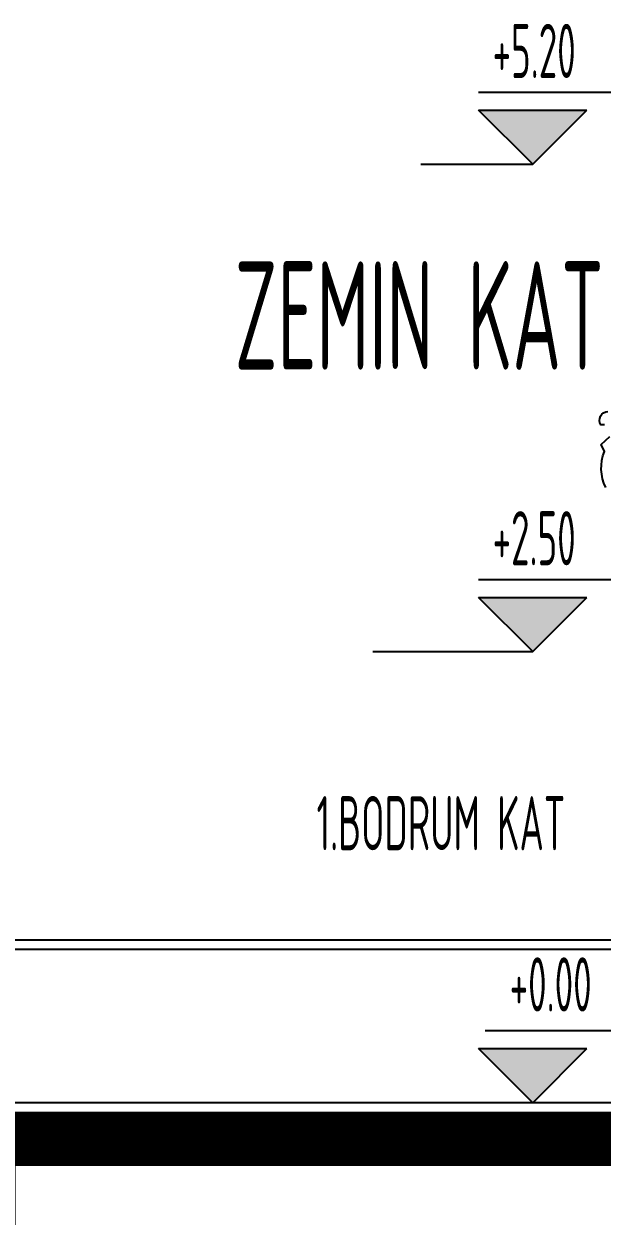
# Model space of a CAD drawing. Extents: x 41749 to 92598, y -24291 to 29432.
# Drawn here: x 44070.2 to 44150.3, y -23438.9 to -23273.7 of the extents above; entities that cross this region are included whole.
import ezdxf

# ---------------------------------------------------------------- set-up
doc = ezdxf.new("R2010")
doc.units = 0
doc.header["$MEASUREMENT"] = 0
doc.layers.get('0').update_dxf_attribs({"linetype": 'CONTINUOUS'})
doc.layers.add('ADAKENARI', color=7, linetype='CONTINUOUS')
doc.layers.add('SıVA', color=7, linetype='CONTINUOUS')
doc.styles.add('OLCU', font='isocpeur.ttf', dxfattribs={"width": 0.59})

# ---------------------------------------------------------------- blocks, each defined once
blk = doc.blocks.new('agç2')
at = {"color": 0}
for points in [[(-35.8, 92.09), (-36.27, 92.09, -0.578598), (-35.32, 93.88)], [(-35.62, 83.67, -0.210037), (-35.8, 88.51), (-36.22, 89.46), (-35.08, 90.54)]]:
    blk.add_lwpolyline(points, format="xyb", dxfattribs=at)
blk = doc.blocks.new('cv')
at = {"layer": 'SıVA', "linetype": 'ByBlock', "ltscale": 1.5}
for points in [[(33693.68908, -21046.44009), (33723.68908, -21076.44009), (33753.68908, -21046.44009)], [(33693.68908, -21316.44009), (33723.68908, -21346.44009), (33753.68908, -21316.44009)], [(33693.68908, -21566.44332), (33723.68908, -21596.44332), (33753.68908, -21566.44332)]]:
    blk.add_hatch(color=256, dxfattribs=at).paths.add_polyline_path(points)
at = {"layer": 'SıVA'}
for p, q in [((33693.68908, -21036.44009), (33803.68908, -21036.44009)), ((33723.68908, -21076.44009), (33693.68908, -21046.44009)), ((33693.68908, -21046.44009), (33753.68908, -21046.44009)), ((33723.68908, -21076.44009), (33753.68908, -21046.44009)), ((33661.72395, -21076.44009), (33723.68908, -21076.44009)), ((33693.68908, -21306.44009), (33803.68908, -21306.44009)), ((33723.68908, -21346.44009), (33693.68908, -21316.44009)), ((33693.68908, -21316.44009), (33753.68908, -21316.44009)), ((33723.68908, -21346.44009), (33753.68908, -21316.44009)), ((33635.12274, -21346.44009), (33723.68908, -21346.44009)), ((33635.12274, -21346.44009), (33723.68908, -21346.44009)), ((33997.94612, -21506.44009), (33406.89537, -21506.44009)), ((33997.94612, -21511.44009), (33406.89537, -21511.44009)), ((33697.27804, -21556.43746), (33778.04324, -21556.43746)), ((33723.68908, -21596.44332), (33693.68908, -21566.44332)), ((33693.68908, -21566.44332), (33753.68908, -21566.44332)), ((33723.68908, -21596.44332), (33753.68908, -21566.44332)), ((33760.89264, -21596.44332), (33597.22687, -21596.44332))]:
    blk.add_line(p, q, dxfattribs=at)
at = {"layer": 'SıVA', "const_width": 30}
blk.add_lwpolyline([(34599.5935, -21616.44009), (33422.10891, -21616.44009), (33422.10891, -22266.44009), (31192.58778, -22266.44009), (31192.58777, -21666.44009), (30403.12921, -21666.44009)], dxfattribs=at)
at = {"layer": 'SıVA'}
for points in [[(34599.5935, -21596.44009), (33402.10891, -21596.44009), (33402.10891, -22246.44009), (31212.58778, -22246.44009), (31212.58777, -21646.44009), (30403.12921, -21646.44009)], [(34599.5935, -21596.44009), (33402.10891, -21596.44011), (33402.10891, -21646.44009), (33294.15048, -21646.44009)]]:
    blk.add_lwpolyline(points, dxfattribs=at)
at = {"layer": 'SıVA', "xscale": 4.11600000000908, "yscale": 4.11600000000908, "zscale": 4.11600000000908}
blk.add_blockref('agç2', (33910.74442, -21599.88375), dxfattribs=at)
at = {"layer": 'SıVA', "style": 'OLCU', "width": 0.5}
for s, height, p in [('+5.20', 30, (33701.43441, -21028.63256)), ('ZEMIN KAT', 60, (33558.5224, -21190.23889)), ('+2.50', 30, (33701.43441, -21298.63256)), ('1.BODRUM KAT', 30, (33603.89786, -21456.51066)), ('+0.00', 30, (33710.89935, -21545.86136))]:
    blk.add_text(s, height=height, dxfattribs=at).set_placement(p)

msp = doc.modelspace()

# ---------------------------------------------------------------- block references
at = {"layer": 'ADAKENARI', "xscale": 0.25, "yscale": 0.25, "zscale": 0.25}
msp.add_blockref('cv', (35709.76185, -18024.07549), dxfattribs=at)

doc.saveas('drawing.dxf')
